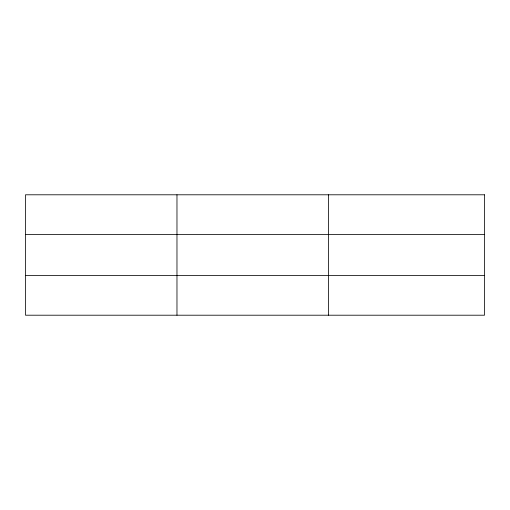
<?xml version="1.0" encoding="UTF-8"?>
<svg xmlns="http://www.w3.org/2000/svg" width="510" height="510" viewBox="0 0 510 510"><rect width="100%" height="100%" fill="white"/><g stroke="black" fill="none" stroke-linecap="round" stroke-linejoin="round"><path stroke-width="0.76" d="M176.97 194.794L176.97 315.205M328.44 194.794L328.44 315.205M25.5 234.53L484.5 234.53M25.5 275.47L484.5 275.47M484.5 194.794L484.5 315.205L25.5 315.205L25.5 194.794L484.5 194.794"/></g></svg>
